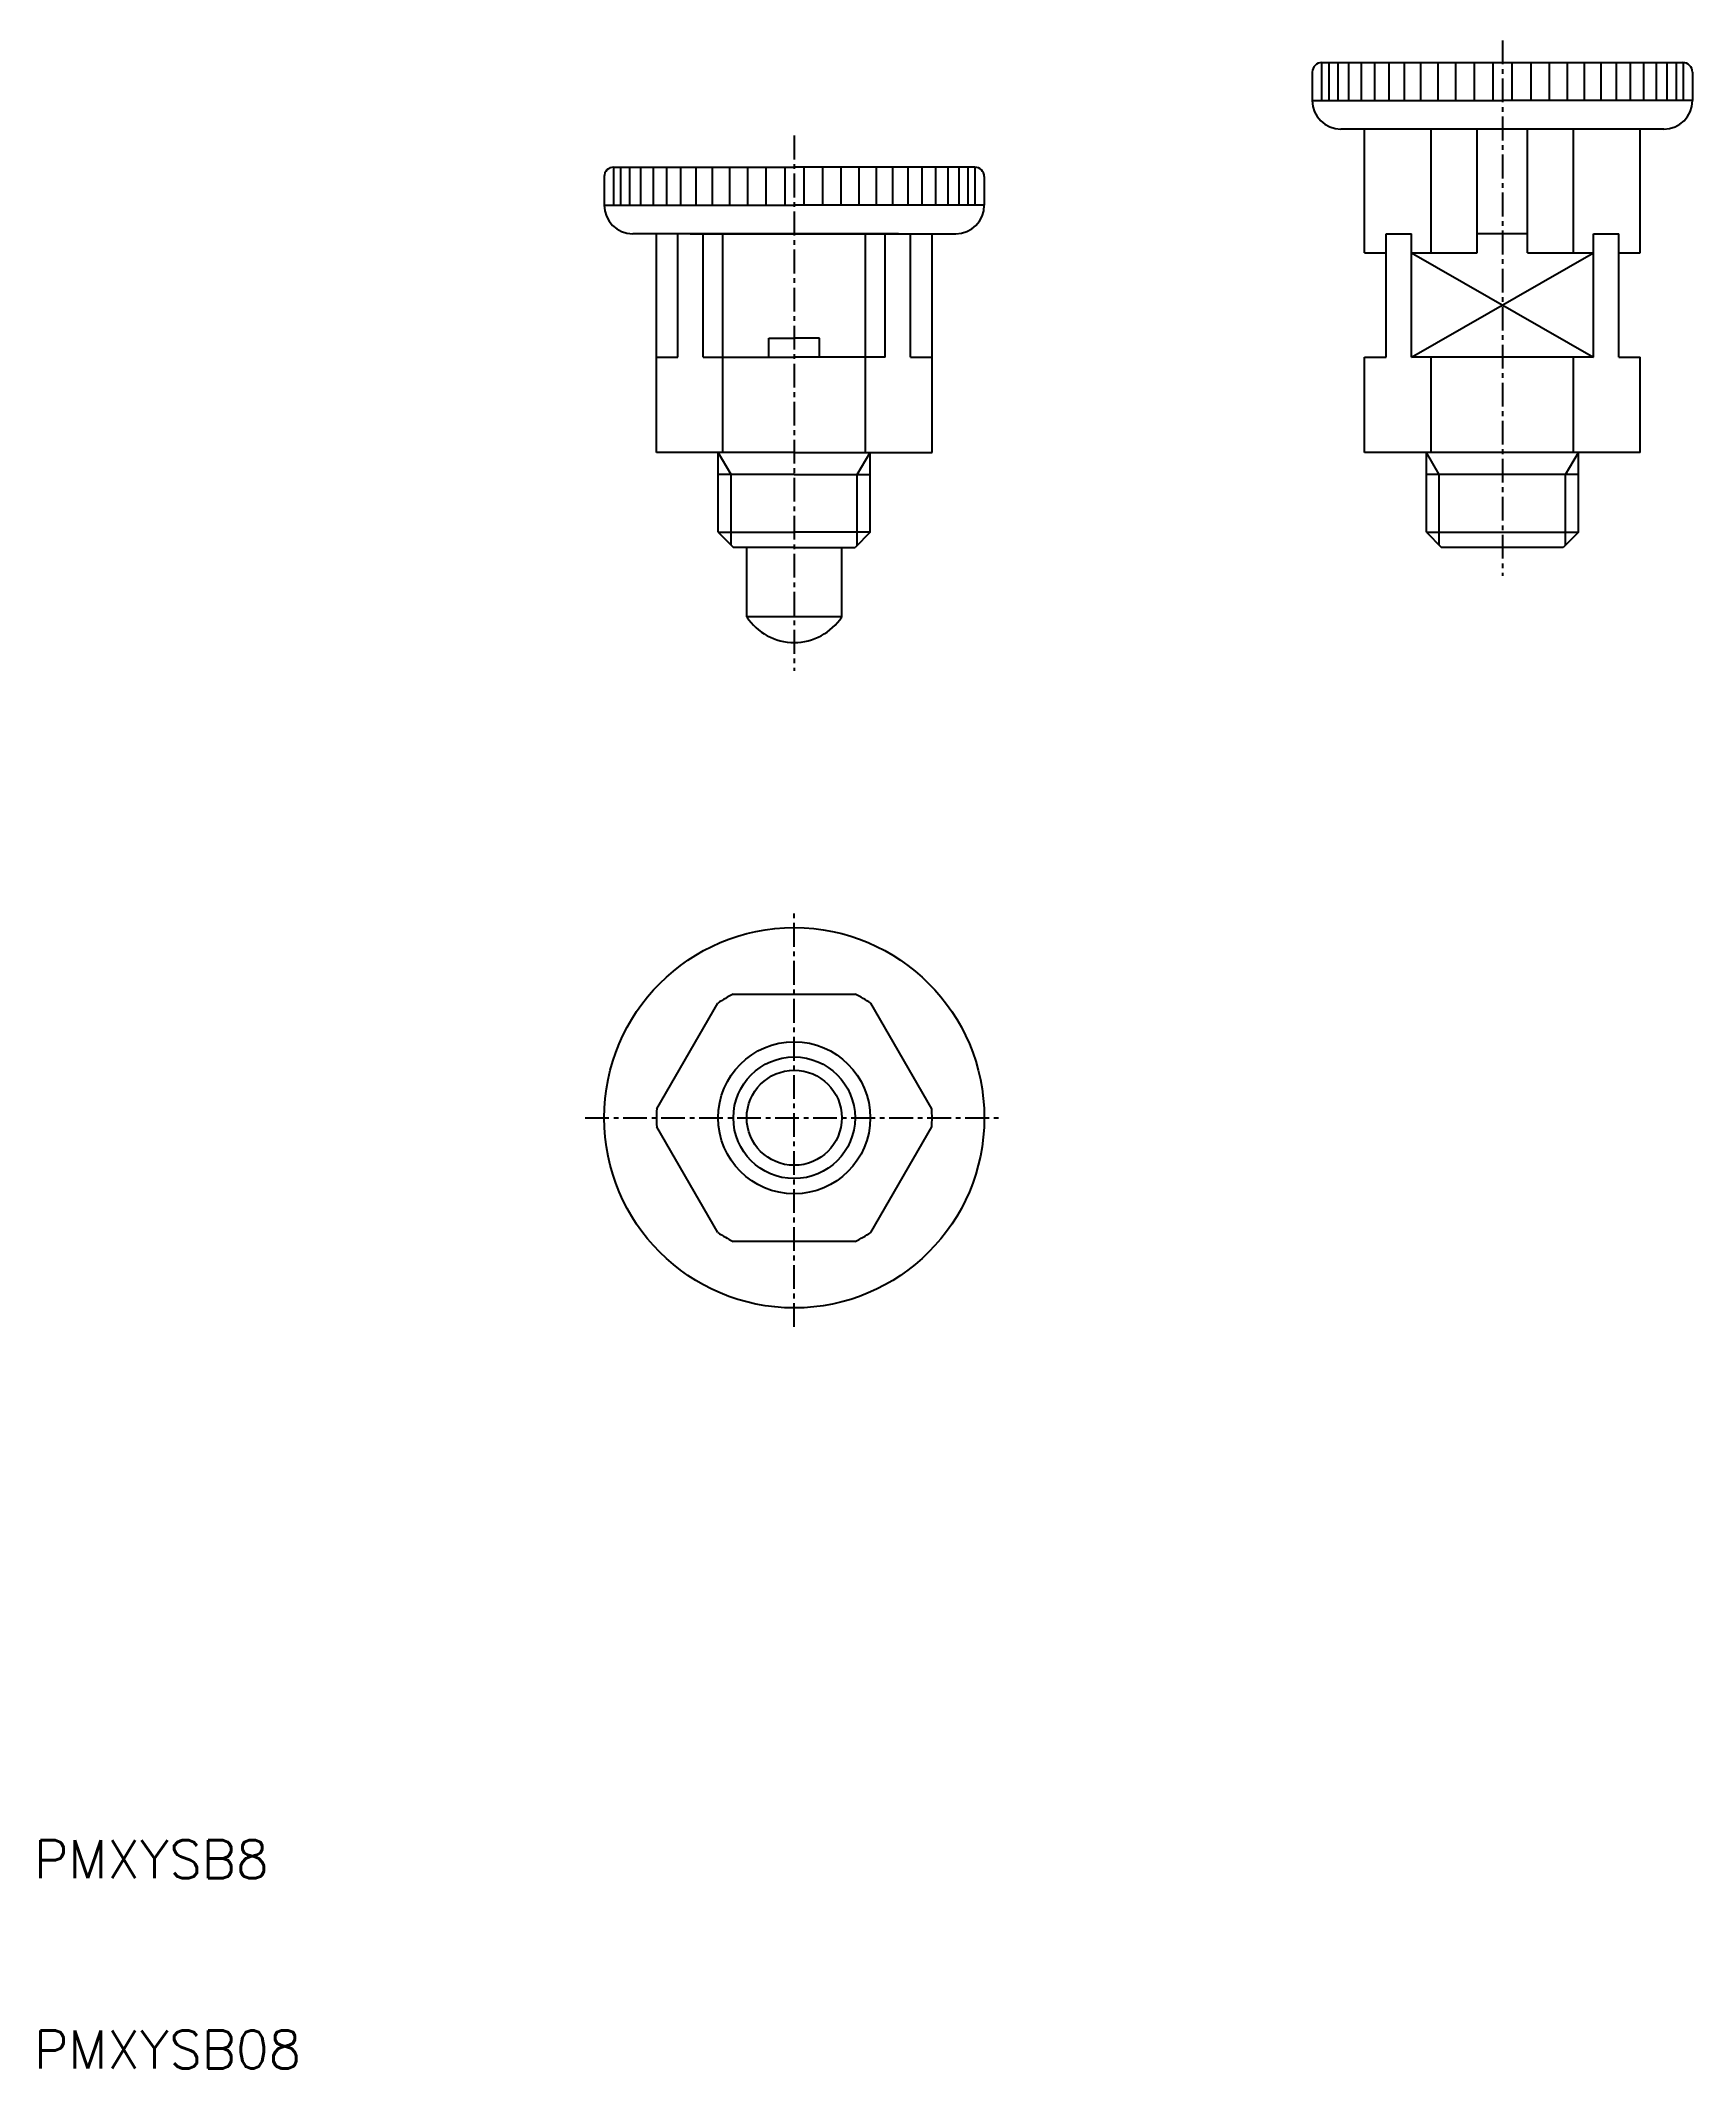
# Model space of a CAD drawing. Extents: x 10 to 97, y 10 to 117.
import ezdxf

# ---------------------------------------------------------------- set-up
doc = ezdxf.new("R2010")
doc.units = 0
doc.linetypes.add('CENTER', pattern=[2, 1.25, -0.25, 0.25, -0.25])
doc.layers.get('0').update_dxf_attribs({"linetype": 'CONTINUOUS'})
doc.layers.add('CENTER', color=1, linetype='CENTER')
doc.styles.get("Standard").update_dxf_attribs({"font": 'txt.shx'})

msp = doc.modelspace()

# ---------------------------------------------------------------- linework, layer by layer
at = {"color": 3, "linetype": 'CONTINUOUS'}
for p, q in [((77.75, 115.5), (77.75, 113.5)), ((78.13, 115.5), (78.13, 113.5)), ((78.6, 115.5), (78.6, 113.5)), ((79.17, 115.5), (79.17, 113.5)), ((79.83, 115.5), (79.83, 113.5)), ((80.54, 115.5), (80.54, 113.5)), ((81.28, 115.5), (81.28, 113.5)), ((82.09, 115.5), (82.09, 113.5)), ((82.95, 115.5), (82.95, 113.5)), ((83.86, 115.5), (83.86, 113.5)), ((84.8, 115.5), (84.8, 113.5)), ((85.78, 115.5), (85.78, 113.5)), ((86.76, 115.5), (86.76, 113.5)), ((87.76, 115.5), (87.76, 113.5)), ((88.75, 115.5), (88.75, 113.5)), ((89.72, 115.5), (89.72, 113.5)), ((90.67, 115.5), (90.67, 113.5)), ((91.57, 115.5), (91.57, 113.5)), ((92.44, 115.5), (92.44, 113.5)), ((93.24, 115.5), (93.24, 113.5)), ((93.98, 115.5), (93.98, 113.5)), ((94.69, 115.5), (94.69, 113.5)), ((95.35, 115.5), (95.35, 113.5)), ((95.92, 115.5), (95.92, 113.5)), ((96.4, 115.5), (96.4, 113.5)), ((96.77, 115.5), (96.77, 113.5)), ((77.26, 113.5), (87.26, 113.5)), ((97.26, 113.5), (87.26, 113.5)), ((83.51, 105.5), (83.51, 112)), ((91.01, 105.5), (91.01, 112)), ((40.49, 110), (40.49, 108)), ((40.86, 110), (40.86, 108)), ((41.34, 110), (41.34, 108)), ((41.91, 110), (41.91, 108)), ((42.57, 110), (42.57, 108)), ((43.28, 110), (43.28, 108)), ((44.02, 110), (44.02, 108)), ((44.83, 110), (44.83, 108)), ((45.69, 110), (45.69, 108)), ((46.6, 110), (46.6, 108)), ((47.54, 110), (47.54, 108)), ((48.51, 110), (48.51, 108)), ((49.5, 110), (49.5, 108)), ((50.5, 110), (50.5, 108)), ((51.49, 110), (51.49, 108)), ((52.46, 110), (52.46, 108)), ((53.4, 110), (53.4, 108)), ((54.31, 110), (54.31, 108)), ((55.17, 110), (55.17, 108)), ((55.98, 110), (55.98, 108)), ((56.72, 110), (56.72, 108)), ((57.43, 110), (57.43, 108)), ((58.09, 110), (58.09, 108)), ((58.66, 110), (58.66, 108)), ((59.14, 110), (59.14, 108)), ((59.51, 110), (59.51, 108)), ((40, 108), (50, 108)), ((60, 108), (50, 108)), ((43.88, 100), (43.88, 106.5)), ((45.21, 100), (45.21, 106.5)), ((46.25, 95), (46.25, 106.5)), ((53.75, 95), (53.75, 106.5)), ((54.79, 100), (54.79, 106.5)), ((56.12, 100), (56.12, 106.5)), ((82.47, 100), (92.05, 105.5)), ((82.47, 105.5), (92.05, 100)), ((48.67, 101), (50, 101)), ((48.67, 100), (48.67, 101)), ((51.33, 101), (50, 101)), ((51.33, 100), (51.33, 101)), ((42.75, 100), (43.88, 100)), ((45.21, 100), (50, 100)), ((54.79, 100), (50, 100)), ((56.12, 100), (57.25, 100)), ((83.51, 95), (83.51, 100)), ((91.01, 95), (91.01, 100)), ((46.68, 93.83), (46, 95)), ((53.32, 93.83), (54, 95)), ((83.94, 93.83), (83.26, 95)), ((90.58, 93.83), (91.26, 95)), ((46.68, 90.12), (46.68, 93.83)), ((53.32, 90.12), (53.32, 93.83)), ((83.94, 90.12), (83.94, 93.83)), ((90.58, 90.12), (90.58, 93.83))]:
    msp.add_line(p, q, dxfattribs=at)
at = {"color": 7, "linetype": 'CONTINUOUS'}
for p, q in [((77.76, 115.5), (96.76, 115.5)), ((77.26, 115), (77.26, 113.5)), ((77.26, 115), (77.26, 113.5)), ((97.26, 115), (97.26, 113.5)), ((95.76, 112), (78.76, 112)), ((80.01, 105.5), (80.01, 112)), ((85.93, 105.5), (85.93, 112)), ((88.59, 105.5), (88.59, 112)), ((94.51, 105.5), (94.51, 112)), ((40.5, 110), (50, 110)), ((59.5, 110), (50, 110)), ((40, 109.5), (40, 108)), ((40, 109.5), (40, 108)), ((60, 109.5), (60, 108)), ((50, 106.5), (41.5, 106.5)), ((42.75, 95), (42.75, 106.5)), ((44.52, 106.5), (50, 106.5)), ((50, 106.5), (58.5, 106.5)), ((55.48, 106.5), (50, 106.5)), ((57.25, 95), (57.25, 106.5)), ((81.14, 100), (81.14, 106.5)), ((81.14, 106.5), (82.47, 106.5)), ((82.47, 100), (82.47, 106.5)), ((88.59, 106.5), (85.93, 106.5)), ((92.05, 100), (92.05, 106.5)), ((92.05, 106.5), (93.38, 106.5)), ((93.38, 100), (93.38, 106.5)), ((80.01, 105.5), (81.14, 105.5)), ((82.47, 105.5), (85.93, 105.5)), ((88.59, 105.5), (92.05, 105.5)), ((93.38, 105.5), (94.51, 105.5)), ((80.01, 95), (80.01, 100)), ((80.01, 100), (81.14, 100)), ((92.05, 100), (82.47, 100)), ((93.38, 100), (94.51, 100)), ((94.51, 95), (94.51, 100)), ((50, 95), (42.75, 95)), ((46, 90.8), (46, 95)), ((50, 95), (57.25, 95)), ((54, 90.8), (54, 95)), ((94.51, 95), (80.01, 95)), ((83.26, 90.8), (83.26, 95)), ((91.26, 90.8), (91.26, 95)), ((50, 93.83), (46, 93.83)), ((50, 93.83), (54, 93.83)), ((91.26, 93.83), (83.26, 93.83)), ((46, 90.8), (50, 90.8)), ((46, 90.8), (46.8, 90)), ((54, 90.8), (50, 90.8)), ((54, 90.8), (53.2, 90)), ((83.26, 90.8), (91.26, 90.8)), ((83.26, 90.8), (84.06, 90)), ((91.26, 90.8), (90.46, 90)), ((50, 90), (46.8, 90)), ((47.5, 86.34), (47.5, 90)), ((50, 90), (53.2, 90)), ((52.5, 86.34), (52.5, 90)), ((90.46, 90), (84.06, 90)), ((52.5, 86.34), (47.5, 86.34)), ((46.79, 66.5), (53.21, 66.5)), ((42.77, 60.47), (45.98, 66.03)), ((54.02, 66.03), (57.23, 60.47)), ((45.98, 53.97), (42.77, 59.53)), ((57.23, 59.53), (54.02, 53.97)), ((53.21, 53.5), (46.79, 53.5))]:
    msp.add_line(p, q, dxfattribs=at)
for radius in [10, 4, 2.5]:
    msp.add_circle((50, 60), radius, dxfattribs=at)
at = {"color": 3, "linetype": 'CONTINUOUS'}
msp.add_circle((50, 60), 3.2, dxfattribs=at)
at = {"color": 7, "linetype": 'CONTINUOUS'}
for centre, radius, start, end in [((77.76, 115), 0.5, 90, 180), ((77.76, 115), 0.5, 90, 180), ((96.76, 115), 0.5, 0, 90), ((78.76, 113.5), 1.5, 180, 270), ((95.76, 113.5), 1.5, 270, 0), ((40.5, 109.5), 0.5, 90, 180), ((40.5, 109.5), 0.5, 90, 180), ((59.5, 109.5), 0.5, 0, 90), ((41.5, 108), 1.5, 180, 270), ((58.5, 108), 1.5, 270, 0), ((50, 88), 3, 213.5573, 326.4427), ((50, 60), 7.25, 116.2916, 123.7084), ((50, 60), 7.25, 56.2916, 63.7084), ((50, 60), 7.25, 176.2916, 183.7084), ((50, 60), 7.25, 356.2916, 3.7084), ((50, 60), 7.25, 236.2916, 243.7084), ((50, 60), 7.25, 296.2916, 303.7084)]:
    msp.add_arc(centre, radius, start, end, dxfattribs=at)
at = {"layer": 'CENTER', "color": 1, "linetype": 'CENTER'}
for p, q in [((87.26, 116.66), (87.26, 88.5)), ((50, 111.66), (50, 83.5)), ((50, 49), (50, 71)), ((39, 60), (61, 60))]:
    msp.add_line(p, q, dxfattribs=at)

# ---------------------------------------------------------------- texts
at = {"color": 7, "linetype": 'CONTINUOUS'}
for s, p in [('PMXYSB8', (10, 20)), ('PMXYSB08', (10, 10))]:
    msp.add_text(s, height=2, dxfattribs=at).set_placement(p)

doc.saveas('drawing.dxf')
